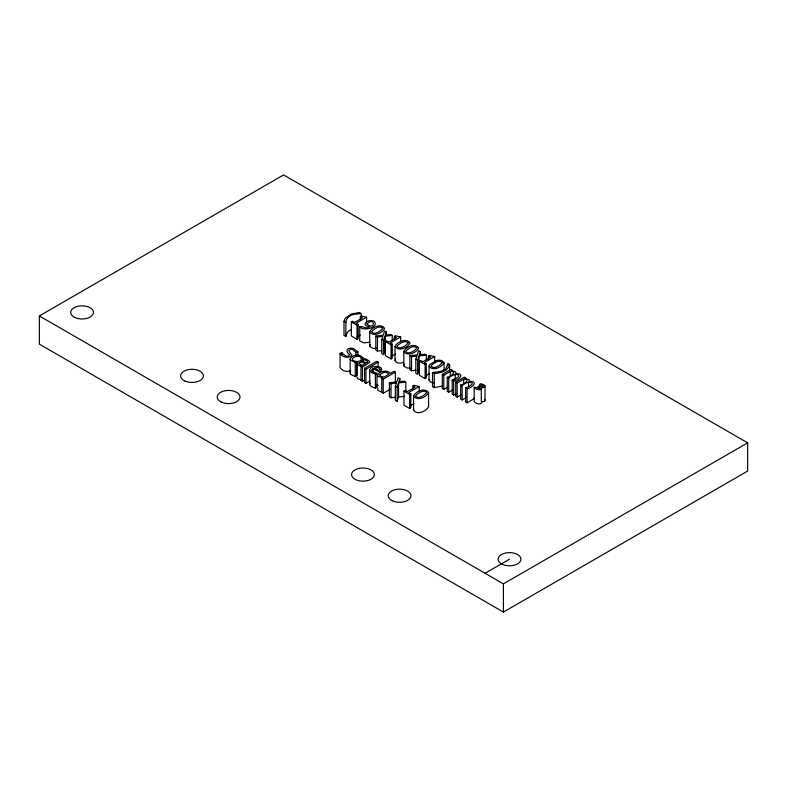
<?xml version="1.0" encoding="UTF-8"?>
<svg xmlns="http://www.w3.org/2000/svg" width="787" height="787" viewBox="0 0 787 787"><rect width="100%" height="100%" fill="white"/><g stroke="black" fill="none" stroke-linecap="round" stroke-linejoin="round"><path stroke-width="1.18" d="M345.788 336.492L345.975 320.899L347.234 318.44A13.822 7.978 0 0 1 350.136 316.049C351.159 313.442 364.735 314.416 359.344 312.498L351.218 314.062L345.286 318.164L343.998 321.362L343.998 335.469L345.867 336.452L347.234 332.537A13.822 7.978 0 0 1 350.136 330.147L351.455 329.468M479.637 386.761L479.637 384.41L481.005 383.623L484.684 385.355L484.959 386.683C484.389 388.63 480.139 386.299 481.762 388.394L481.605 388.886C479.391 390.844 475.83 389.516 474.197 387.42C474.384 385.787 484.477 392.251 478.23 386.437L478.23 388.788M485.067 386.043L484.959 400.78C484.389 402.728 480.139 400.406 481.762 402.501L481.605 402.983C479.391 404.941 475.83 403.613 474.197 401.518L474.197 387.42M356.875 376.983L357.888 378.921L361.892 379.875L360.967 380.416L360.967 366.309L361.892 365.778C356.698 366.998 354.976 360.367 361.007 360.977C363.328 360.348 366.27 364.588 367.745 362C366.939 360.318 361.607 357.692 363.23 361.853M369.664 331.78C371.907 327.117 381.341 322.886 384.676 328.435C382.423 333.108 373.018 337.308 369.664 331.78L369.841 346.526L373.146 348.434L376.629 348.218M369.664 345.887L370.254 344.499M395.015 346.418C397.248 341.745 406.682 337.525 410.017 343.073C407.764 347.746 398.36 351.946 395.015 346.418L395.015 360.515C396.186 363.673 400.672 363.574 403.298 362.413M395.015 360.515L395.595 359.128M403.731 351.445C405.974 346.782 415.408 342.552 418.733 348.1C416.49 352.773 407.086 356.973 403.731 351.445L403.908 366.191L407.204 368.1L410.696 367.883M403.731 365.552L404.321 364.165M413.568 395.989C415.802 391.326 425.246 387.096 428.571 392.644L428.571 406.751C426.318 411.424 416.913 415.625 413.568 410.096L413.568 395.989C416.913 401.518 426.318 397.317 428.571 392.644M413.568 410.096L413.706 409.417M433.647 382.846L430.538 382L429.072 380.18L429.072 366.083L429.663 364.696L435.811 360.83L438.369 360.141L441.645 360.456L444.084 362.738L444.084 369.782M429.072 380.18L429.21 379.511M444.084 362.738C441.832 367.411 432.427 371.612 429.072 366.083M369.654 370.205C370.647 363.24 387.942 366.899 379.255 372.025L373.225 368.532C367.254 371.867 380.072 372.753 375.419 374.051L371.71 372.753L369.654 370.205L369.772 384.971L371.71 386.85L375.419 388.148L377.022 387.224L376.934 373.077M369.654 384.312L370.205 382.994M449.633 364.627C448.197 371.307 440.12 373.176 434.286 373.491C428.905 371.572 442.471 372.556 443.494 369.949C447.567 369.9 446.475 361.725 449.633 364.627L449.633 370.51M474.561 397.651L473.587 398.999L467.084 402.816L465.619 401.97L465.619 387.863C479.598 382.639 467.685 379.383 462.136 385.856L460.67 385.01L460.67 399.117L462.136 399.963L465.953 397.75M381.843 350.559L377.475 351.081L375.812 350.117L375.812 336.019L377.475 336.974L382.935 336.334L381.764 339.453L381.764 353.56L383.564 354.593L383.564 340.496L384.971 336.206L392.27 335.469L392.27 341.342M383.564 354.593L384.971 350.304L384.971 336.206M395.408 397.258L391.031 397.769L389.378 396.815L389.378 382.718L391.031 383.672L396.5 383.033L395.32 386.151L395.32 400.249L397.12 401.291L397.12 387.184L398.537 382.895L405.836 382.157L405.836 391.562M397.12 401.291L398.537 397.002L398.537 382.895M415.91 370.234L411.532 370.746L409.87 369.782L409.87 355.685L411.532 356.639L417.002 355.999L415.821 359.118L415.821 373.225L417.622 374.258L417.622 360.161L419.038 355.872L426.338 355.134L426.338 359.826M417.622 374.258L419.038 369.969L419.038 355.872M375.812 336.019L383.161 335.272L384.548 331.002L386.358 332.045L385.187 335.144L390.608 334.505L392.27 335.469M389.378 382.718L396.717 381.97L398.114 377.701L399.914 378.744L398.753 381.833L404.164 381.193L405.836 382.157M409.87 355.685L417.218 354.937L418.615 350.677L420.415 351.71L419.255 354.809L424.665 354.17L426.338 355.134M378.016 388.453L377.75 389.044A3.955 2.282 0 0 0 378.321 390.627L381.597 391.847M350.756 371.828L350.333 372.477A4.771 2.754 0 0 0 350.628 374.346L355.252 376.55L356.905 375.596L356.905 361.499C343.693 360.013 363.643 350.756 361.272 361.223M456.539 393.411L453.666 395.074L452.2 394.228L452.2 380.121C466.189 374.897 454.266 371.641 448.728 378.114L447.262 377.268L447.262 391.365L448.728 392.211L452.545 390.008M39.35 315.941L283.595 174.93L747.65 442.855L747.65 471.059L503.405 612.07L39.35 344.145L39.35 315.941L503.405 583.865L747.65 442.855M345.867 322.345L343.998 321.362M366.594 321.942L366.594 317.24L356.127 323.29L358.183 324.47L358.183 338.577L357.003 339.256L351.336 335.99L351.336 321.893L352.527 321.204L354.632 322.424L362.413 317.928L360.308 316.708L360.308 320.24M360.308 316.708L361.371 316.099L366.594 317.24M351.336 321.893L357.003 325.159L358.183 324.47M359.757 326.821C362.502 325.395 366.329 329.94 369.742 326.743C359.216 325.454 369.221 317.771 374.356 321.499C379.137 327.461 363.446 331.652 359.757 326.821L359.757 340.928L363.712 342.847L369.801 342.296M357.17 336.787L360.318 334.967M350.579 370.598C346.988 372.477 342.178 370.923 340.063 367.549L340.063 353.442C342.719 350.579 345.788 359.836 349.517 354.858L349.448 354.386C345.946 352.596 345.877 348.129 350.431 348.267A5.234 3.02 0 0 1 353.393 348.562L357.888 351.75L357.888 355.281M357.888 351.75C355.212 354.593 352.999 346.359 349.162 350.264L349.035 351.218L351.848 355.124C349.015 359.079 342.296 357.239 340.063 353.442M400.652 341.607L400.652 336.905L390.195 342.955L392.251 344.145L392.251 358.242L391.06 358.931L385.404 355.655L385.404 341.558L386.584 340.869L388.689 342.089L396.471 337.593L394.366 336.374L394.366 339.905M394.366 336.374L395.428 335.764L400.652 336.905M363.004 361.499L363.004 357.977C360.21 353.717 353.068 354.445 350.333 358.38A4.771 2.754 0 0 0 350.628 360.249L355.252 362.453L356.905 361.499M361.272 358.872L363.004 357.977M363.23 359.502L364.725 358.636L366.142 359.167L369.152 360.899L369.752 362.305L362.423 367.155L360.967 366.309M385.404 341.558L391.06 344.824L392.251 344.145M370.028 380.977L365.975 383.308L364.509 382.462L364.509 368.365L376.648 361.351L378.114 362.197L378.114 366.899M364.509 368.365L365.975 369.211L378.114 362.197M391.237 356.452L395.418 354.032M360.967 380.416L362.423 381.252L364.411 380.111M390.322 389.191L383.239 393.274L381.774 392.428L381.774 378.331L382.669 377.819L378.321 376.53A3.955 2.282 0 0 1 377.75 374.946C379.609 371.631 384.263 370.461 387.765 371.543A5.598 3.227 0 0 1 390.136 373.5L393.913 371.326L395.379 372.172L395.379 382.748M381.774 378.331L383.239 379.177L395.379 372.172M434.719 362.453L434.719 356.58L424.252 362.62L426.308 363.81L426.308 377.908L425.128 378.596L419.461 375.32L419.461 361.223L420.652 360.535L422.757 361.754L430.538 357.259L428.433 356.049L428.433 359.57M428.433 356.049L429.495 355.429L434.719 356.58M419.461 361.223L425.128 364.489L426.308 363.81M426.347 375.507L429.486 373.697M419.205 391.188L419.205 386.486L408.748 392.526L410.804 393.716L410.804 407.823L409.614 408.502L403.957 405.236L403.957 391.129L405.138 390.45L407.243 391.66L415.034 387.174L412.919 385.955L412.919 389.476M412.919 385.955L413.982 385.345L419.205 386.486M447.498 387.214L443.779 389.358L442.314 388.512L442.314 374.415L451.02 369.388L452.486 370.234L451.522 370.785L455.762 371.936L455.889 373.658C465.087 373.087 459.716 379.855 453.666 380.967L452.2 380.121M403.957 391.129L409.614 394.405L410.804 393.716M442.314 374.415L443.779 375.261L450.282 371.503C457.749 371.198 450.912 376.678 447.262 377.268M442.412 386.033L434.286 387.588L432.584 386.515M410.834 405.423L413.972 403.613M460.907 394.956L457.188 397.11L455.722 396.255L455.722 382.157L464.438 377.13L465.904 377.976L464.94 378.537L469.17 379.688L469.308 381.4C478.496 380.829 473.135 387.598 467.084 388.709L465.619 387.863M455.722 382.157L457.188 383.003L463.7 379.245C471.157 378.94 464.32 384.42 460.67 385.01M478.23 386.437L479.313 385.807L480.965 386.673L482.815 386.555A1.318 0.767 0 0 0 483.041 385.581L479.637 384.41M485.087 573.29L509.514 559.193M398.537 397.002L404.616 396.382M376.166 387.096L377.022 387.224M381.764 339.453L383.564 340.496M415.821 359.118L417.622 360.161M395.32 386.151L397.12 387.184M376.245 384.381L378.252 385.541M356.816 375.547L356.816 361.449M484.684 399.452L485.067 400.15M503.405 583.865L503.405 612.07M481.3 387.42L481.3 401.518M479.765 384.489L479.765 386.84M468.59 382.098L468.59 386.801M467.084 388.709L467.084 402.816M463.7 379.245L463.7 383.948M462.136 385.856L462.136 399.963M457.188 383.003L457.188 397.11M455.171 374.356L455.171 379.059M453.666 380.967L453.666 395.074M450.282 371.503L450.282 376.206M448.728 378.114L448.728 392.211M447.852 363.604L447.773 365.994M443.779 375.261L443.779 389.358M434.286 373.491L434.286 387.588M432.584 372.418L432.506 386.565M425.128 364.489L425.128 378.596M420.415 351.71L420.415 355.242M411.532 356.639L411.532 370.746M409.614 394.405L409.614 408.502M399.914 378.744L399.914 382.266M391.06 344.824L391.06 358.931M391.031 383.672L391.031 397.769M386.358 332.045L386.358 335.577M385.187 337.495L385.187 348.07M383.239 379.177L383.239 393.274M377.475 336.974L377.475 351.081M375.419 374.051L375.419 388.148M373.225 368.532L373.225 372.064M365.975 369.211L365.975 383.308M362.423 367.155L362.423 381.252M361.361 358.921L361.361 361.272M361.135 313.531L361.056 317.102M357.003 325.159L357.003 339.256M355.931 352.753L356.039 355.173M355.252 362.453L355.252 376.55M350.176 359.02L350.176 373.127M342.001 352.33L342.109 354.74M367.086 323.762L367.067 324.195C375.586 330.914 375.202 316.099 367.086 323.762M382.689 328.149L382.679 328.582C380.308 331.179 374.868 335.252 371.651 332.035L371.68 331.602C374.071 329.025 379.452 324.982 382.689 328.149M408.03 342.788L408.02 343.211C405.649 345.808 400.209 349.89 397.002 346.673L397.022 346.231C399.422 343.653 404.793 339.62 408.03 342.788M416.756 347.815L416.736 348.248C414.365 350.845 408.935 354.917 405.718 351.7L405.738 351.268C408.138 348.69 413.509 344.647 416.756 347.815M426.584 392.359L426.574 392.792C424.203 395.389 418.763 399.462 415.556 396.245L415.575 395.812C417.976 393.234 423.347 389.191 426.584 392.359M442.097 362.453L442.078 362.886C439.717 365.473 434.276 369.556 431.06 366.339L431.089 365.896C433.48 363.319 438.851 359.285 442.097 362.453M379.914 374.976L380.672 376.353L383.899 377.101L388.926 374.209C386.82 370.952 381.852 372.3 379.914 374.976M359.069 362.955L359.147 363.869L361.322 364.893L363.112 365.07L365.522 363.683L361.794 362.197L359.069 362.955M380.2 369.251L378.95 370.549L374.346 367.883L378.045 367.44L380.2 369.251M502.037 564.151A11.402 6.581 0 0 0 520.699 560.442A11.402 6.581 0 0 0 505.805 552.966A11.402 6.581 0 0 0 502.037 564.151M392.123 500.699A11.402 6.581 0 0 0 410.794 496.99A11.402 6.581 0 0 0 395.9 489.514A11.402 6.581 0 0 0 392.123 500.699M355.488 479.549A11.402 6.581 0 0 0 374.159 475.84A11.402 6.581 0 0 0 359.265 468.363A11.402 6.581 0 0 0 355.488 479.549M221.157 401.99A11.402 6.581 0 0 0 239.828 398.281A11.402 6.581 0 0 0 224.925 390.805A11.402 6.581 0 0 0 221.157 401.99M184.522 380.839A11.402 6.581 0 0 0 203.194 377.13A11.402 6.581 0 0 0 188.29 369.654A11.402 6.581 0 0 0 184.522 380.839M74.608 317.387A11.402 6.581 0 0 0 93.279 313.679A11.402 6.581 0 0 0 78.385 306.192A11.402 6.581 0 0 0 74.608 317.387"/></g></svg>
